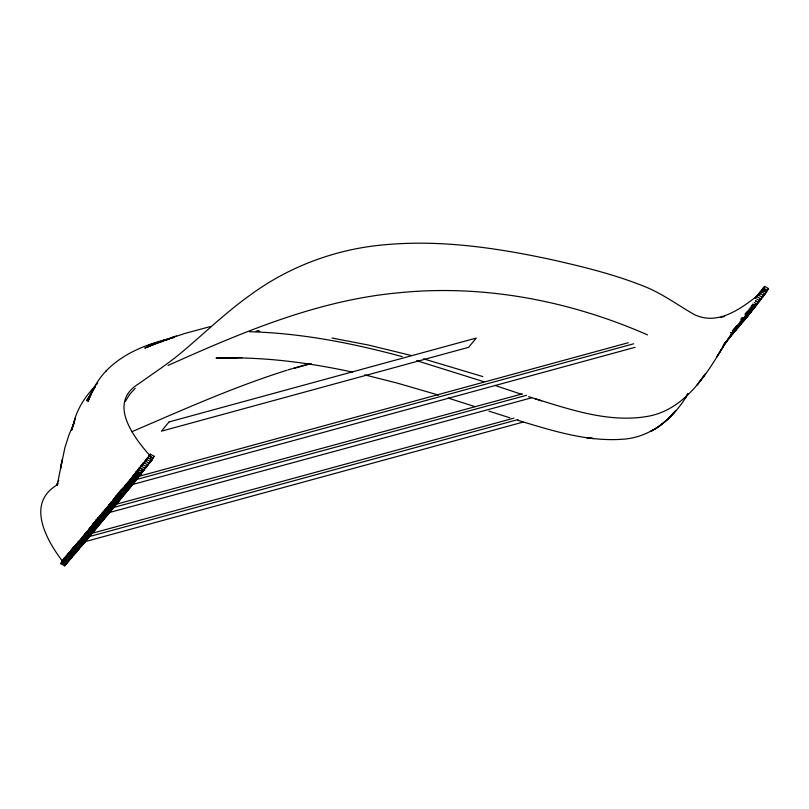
<?xml version="1.0" encoding="UTF-8"?>
<svg xmlns="http://www.w3.org/2000/svg" width="809" height="809" viewBox="0 0 809 809"><rect width="100%" height="100%" fill="white"/><g stroke="black" fill="none" stroke-linecap="round" stroke-linejoin="round"><path stroke-width="1.21" d="M62.192 459.654L60.624 468.411L64.882 447.731L68.805 435.373L74.013 422.794L71.657 430.236L75.176 418.314L73.093 426.08C75.874 410.537 84.702 396.926 95.513 385.772M61.868 461.454L57.186 485.572L57.935 483.448M88.505 400.172L91.437 393.154L87.979 401.517C92.034 390.14 97.919 379.29 106.444 370.633M58.197 481.497L58.733 480.384M90.901 394.438L90.325 395.641L93.257 390.251M149.827 456.357L152.79 457.965L150.858 461.717L146.925 459.583L148.846 455.821L150.191 454.132L154.135 456.276C126.315 494.218 94.936 529.713 64.669 565.845L60.746 563.691L62.647 559.949M65.236 556.916L63.324 560.657L67.248 562.811L68.684 560.01M66.095 555.904L64.184 559.646L68.108 561.8L69.544 558.999M66.955 554.903L65.044 558.635L68.967 560.799M67.814 553.892L65.903 557.623L60.746 563.691M68.674 552.881L66.763 556.612L70.696 558.776L72.122 555.975M69.534 551.869L65.903 557.623L69.827 559.788L71.263 556.986M73.285 555.743L69.352 553.578L73.002 547.814L67.622 555.601L71.556 557.765L72.982 554.964M70.221 552.567L74.145 554.731L76.056 550.99L74.145 554.731L70.221 552.567L72.132 548.836M76.45 550.909L75.025 553.71L71.101 551.556L74.762 545.792M64.669 565.845L65.62 563.974M75.641 544.77L72.861 549.513L76.774 551.687L77.725 549.817M66.48 562.963L65.529 564.834L61.605 562.68L64.376 557.927L62.465 561.668L66.389 563.822L67.825 561.021M77.664 550.666L78.615 548.805L77.664 550.666L73.74 548.502L76.531 543.749M79.211 540.695L77.31 544.427L74.63 547.481L78.554 549.645L79.98 546.854M82.649 543.79L81.224 546.591L77.31 544.427L80.091 539.674M79.08 542.394L82.993 544.558L79.07 542.394L82.72 536.63L78.19 543.405L82.114 545.569L83.064 543.709L82.114 545.569L78.19 543.405M84.824 541.676L83.873 543.547L79.949 541.383L81.851 537.641M75.894 552.699L71.971 550.535L73.882 546.803L71.971 550.535L75.894 552.699L76.845 550.838M86.067 532.615L84.146 536.367L88.08 538.511L90.001 534.769L88.08 538.511L84.146 536.367L86.866 531.624L80.809 540.372L84.733 542.526L85.693 540.665M81.76 544.811L80.334 547.612L76.42 545.438L78.321 541.717L77.421 542.738L75.52 546.459L79.444 548.633M92.823 525.466L96.756 527.62L92.813 525.466L96.392 519.722L94.481 523.453L84.945 535.376L88.889 537.52L90.335 534.698M98.536 524.738L97.576 526.619L93.642 524.465L95.553 520.723M96.392 519.722L94.481 523.463L98.415 525.617L100.326 521.866M98.415 525.617L94.481 523.453L97.242 518.711M86.432 540.513L82.508 538.359L84.419 534.618L82.508 538.359L86.432 540.513L87.392 538.642M95.331 522.442L99.254 524.606L100.69 521.805L99.254 524.606L95.331 522.452L98.971 516.688M87.261 539.512L83.327 537.358L85.248 533.616L83.327 537.358L87.261 539.512L88.221 537.641M102.814 519.702L101.863 521.572L97.94 519.408L102.49 512.623L100.589 516.354L97.06 520.42L100.983 522.584L101.934 520.713L100.983 522.584L97.06 520.42M98.819 518.387L100.72 514.655L98.819 518.387L102.743 520.551L103.694 518.69M101.61 513.634L99.709 517.366L103.623 519.54L105.059 516.739M107.698 513.685L106.262 516.486L102.338 514.332L106.818 507.567L100.589 516.354L104.513 518.518L100.589 516.354M104.25 510.59L102.338 514.332L106.262 516.486M104.058 512.309L107.991 514.463L104.058 512.309L105.969 508.568M98.536 524.748L97.576 526.619L93.642 524.465M104.907 511.308L108.831 513.462L104.897 511.308L107.648 506.565M108.467 505.564L106.545 509.316L110.489 511.46L106.545 509.316L111.652 501.59L105.726 510.307L109.67 512.461L531.705 397.775M107.354 508.315L109.276 504.563L107.354 508.315L111.298 510.459M100.114 523.595L96.19 521.431L98.101 517.699L96.19 521.431L100.114 523.595L101.074 521.724M104.988 517.588L105.939 515.717M105.392 517.507L101.469 515.343L103.37 511.612L101.469 515.343L105.392 517.507L106.818 514.706M114.453 506.495L110.509 504.361L116.365 495.654L114.443 499.396L109.731 505.352L113.675 507.486L114.635 505.605M120.632 497.737L119.196 500.549L115.252 498.405L117.174 494.653L121.411 489.617L119.51 493.348L114.443 499.396L118.387 501.55L119.823 498.728L118.387 501.55L114.443 499.396L116.365 495.654M116.921 496.392L120.854 498.546L121.805 496.675L120.854 498.546L116.921 496.392L118.832 492.651M118.64 494.37L122.564 496.524L124.465 492.792L122.564 496.524L118.64 494.37L120.541 490.628M122.29 488.606L119.51 493.348L123.433 495.512L124.859 492.711M123.17 487.584L120.389 492.337L124.313 494.501L125.264 492.63M127.913 489.587L126.962 491.447L123.039 489.283L126.7 483.519L124.788 487.261L121.269 491.316L125.193 493.48L126.143 491.619M123.919 488.272L127.842 490.436L123.919 488.272L125.82 484.54M124.788 487.261L128.712 489.415L124.788 487.261L127.559 482.508M131.007 485.602L129.582 488.403L125.648 486.249L128.419 481.507M127.347 484.237L131.28 486.391L127.347 484.247L130.087 479.494L126.507 485.248L130.431 487.402L131.867 484.591M120.015 499.547L116.081 497.393L118.003 493.652L116.081 497.393L120.015 499.547L121.451 496.736M127.023 490.598L126.073 492.469L122.159 490.305L124.94 485.552M129.187 488.484L130.148 486.613M724.166 343.876L723.216 345.746C738.172 326.563 755.131 308.805 768.55 288.55L764.606 286.406L755.141 298.238M724.045 344.745L725.006 342.864M724.864 343.744L725.825 341.863M736.928 328.818L734.966 327.736L736.928 328.818L737.879 326.947M737.798 327.807L735.836 326.725L737.798 327.807L738.748 325.936M738.668 326.785L736.716 325.703L738.668 326.785L740.104 323.984M740.983 322.973L739.557 325.774L737.596 324.692M741.863 321.952L740.437 324.753L738.475 323.671M743.077 321.709L741.115 320.627L743.077 321.709L744.988 317.967M743.946 320.698L741.004 319.08L743.946 320.698L745.372 317.897M744.796 319.686L741.853 318.068L744.796 319.686L745.756 317.816M746.474 317.674L744.502 316.602L746.474 317.674L748.396 313.932M90.648 534.648L89.688 536.529L85.744 534.385L87.665 530.633M91.437 533.657L90.466 535.538L86.523 533.394L90.78 526.679L88.859 530.441L92.802 532.575L93.763 530.694M89.233 528.651L87.301 532.413L91.245 534.547L93.177 530.785L92.398 531.776M90.011 527.66L88.08 531.422L92.024 533.556L93.47 530.744M95.502 527.832L96.281 526.841L94.36 530.593L90.416 528.459L93.126 523.706L91.205 527.468L95.149 529.602L97.07 525.85M94.542 529.703L93.581 531.584L89.627 529.45L92.337 524.697M96.281 526.841L94.36 530.593L90.416 528.459M114.018 505.716L112.097 509.468L108.153 507.324L110.075 503.572M108.942 506.333L112.886 508.477L114.332 505.655L112.886 508.477L108.942 506.333L110.863 502.581M113.209 499.618L111.288 503.37L115.232 505.514L117.153 501.752M117.457 501.701L116.011 504.523L112.067 502.379L113.988 498.627M118.235 500.71L116.789 503.532L112.845 501.398L114.777 497.636M128.176 483.236L132.11 485.39L128.166 483.246L131.705 477.502M135.963 479.585L134.527 482.407L130.583 480.263L134.061 474.529L129.784 481.254L133.728 483.398L135.174 480.576L133.728 483.398L129.794 481.254M132.504 476.511L130.583 480.263L134.527 482.407M136.751 478.594L135.305 481.416L131.361 479.282L133.283 475.52M137.53 477.603L136.084 480.425L132.13 478.291L136.357 471.576L134.425 475.338L138.379 477.472L139.826 474.65M135.599 472.557L132.898 477.31L136.852 479.444L138.299 476.622M139.057 475.631L137.611 478.463L133.667 476.329L137.125 470.595M140.867 473.629L139.906 475.51L135.963 473.376L139.431 467.642L135.194 474.357L139.138 476.491L140.109 474.61M141.636 472.638L140.675 474.519L136.731 472.385L138.652 468.623M142.414 471.657L141.454 473.538L137.5 471.394L140.756 465.954M144.7 468.087L142.778 471.849L138.835 469.716L142.091 464.265M143.436 462.576L140.169 468.027L144.113 470.16L145.559 467.349M147.491 457.51L145.569 461.272L149.513 463.405L154.135 456.276M146.419 466.601L145.458 468.482L141.514 466.338L148.269 457.884L150.191 454.132M148.735 463.031L146.813 466.783L142.869 464.649L146.146 459.199L144.214 462.96L148.158 465.094L149.604 462.283M726.472 341.752L727.433 339.871M727.261 340.761L728.221 338.88M728.039 339.77L729 337.889M728.818 338.789L731.518 334.036M729.597 337.798L731.043 334.977M730.375 336.807L731.336 334.926M731.154 335.816L732.125 333.945M731.953 334.825L732.914 332.954M755.525 298.43L756.486 296.549M756.395 297.682L757.831 294.86M757.264 296.923L759.186 293.171M764.485 293.627L762.563 297.378L758.62 295.234L760.541 291.483M748.891 314.691L745.938 313.083L748.891 314.691L752.38 308.957M749.68 313.7L746.717 312.102L749.68 313.7L751.601 309.938M750.449 312.719L751.895 309.898L750.449 312.719L747.496 311.111M752.188 309.847L751.227 311.728L748.264 310.13M754.686 305.994L752.754 309.756L749.791 308.158M758.62 295.234L762.685 290.158L764.606 286.406M755.444 305.013L753.523 308.775L750.56 307.177M755.737 304.973L754.291 307.794L751.328 306.186M755.06 306.803L752.097 305.205L755.06 306.803L756.506 303.982M755.828 305.812L752.876 304.214L755.828 305.812L757.275 303.001M758.124 302.253L757.163 304.133L754.2 302.526M758.508 302.445L755.545 300.837L758.508 302.445L760.43 298.693L759.085 300.372M761.299 297.945L759.853 300.756L756.9 299.148M763.13 295.315L761.208 299.067L758.255 297.459M765.84 291.928L763.918 295.689L759.975 293.546L761.896 289.794L765.84 291.928L768.55 288.55M57.641 482.599L56.418 484.702M125.385 401.395L129.602 394.418L135.214 388.31M687.872 393.943C674.241 417.828 650.729 437.72 622.323 439.247C586.404 441.815 551.465 430.408 517.507 420.215M729.101 337.313L716.804 356.991L725.592 342.419C707.511 373.182 685.213 410.406 646.492 416.554C608.398 422.773 570.78 409.688 534.83 398.665M94.805 386.803L86.664 400.718L94.157 388.431M93.834 389.21L95.179 387.208M696.984 385.064L705.61 373.657L697.783 384.002M751.743 306.813L752.512 305.822M141.838 471.748L142.606 470.757M729.971 336.018L730.749 335.027M149.857 458.774L151.202 457.085C134.243 438.154 106.748 402.953 138.784 383.739C153.619 373.08 169.041 363.19 182.945 351.298C205.061 332.661 225.903 312.446 249.475 295.598C288.611 266.606 335.755 249.02 384.235 244.803C440.197 239.525 496.413 247.827 551.06 259.527C581.883 266.485 612.767 273.968 642.225 285.587C660.872 292.565 676.87 304.578 693.991 314.388C720.303 327.473 746.06 304.528 765.617 289.359L764.262 291.048M96.251 384.851L97.737 383.001M746.282 313.73L747.091 312.739M71.263 549.847L68.492 554.59L72.416 556.754M667.819 419.173L675.97 410.456M92.277 389.372L94.673 386.995M93.217 388.431L94.764 386.904M105.655 371.412C123.716 352.441 149.321 343.056 174.37 337.525M56.306 485.42C25.807 504.27 46.952 540.948 63.001 561.901M168.06 365.435C241.507 332.519 317.35 300.281 398.331 292.818C483.347 284.121 569.576 300.635 647.524 334.896M153.973 344.088L147.956 346.748L166.411 339.446L160.131 341.651M131.827 431.753C182.915 409.789 233.801 386.935 286.942 370.249M152.325 344.806L144.791 348.072L155.975 343.653M161.921 341.024L184.887 333.439L210.906 326.411M154.286 343.35L148.047 345.595L167.119 339.527M176.443 336.008L170.092 338.162L174.552 336.655M157.007 343.279L162.265 341.56M153.194 343.744L169.364 339.133M288.024 369.915L292.373 368.591M293.465 368.257L306.55 364.485M293.778 368.429L311.293 363.686M138.218 476.501L628.249 342.733M720.89 317.441L724.551 316.44M135.083 479.899L633.639 343.795M132.919 484.389L128.985 482.245L130.906 478.493L128.985 482.245L132.919 484.389L635.146 347.294M742.419 318.008L747.294 316.683L748.729 313.862L747.294 316.683L745.322 315.611L747.294 316.683L747.01 312.85M92.105 533.293L513.887 418.152M88.97 536.691L518.063 419.558M85.592 541.524L81.669 539.36L83.57 535.629L81.669 539.36L85.592 541.524L523.221 422.055M116.183 504.24L522.371 393.872M113.058 507.627L526.558 395.277M307.653 364.192L309.837 363.595M241.921 357.598L216.023 358.165C261.944 356.445 307.824 362.442 352.633 372.14M222.981 357.922L237.199 357.618M256.119 331.286L259.76 331.336L257.495 331.296M256.595 331.275L259.022 331.326M249.496 331.741C301.282 333.096 352.431 343.137 402.306 356.658M586.515 437.669L593.452 438.589L587.294 437.78M331.943 338.02L368.237 345.008L411.559 355.566M364.687 374.86L397.088 383.051L438.63 395.126M423.522 358.842L482.821 376.579M416.716 360.683L483.802 381.686M448.055 398.048L474.974 406.624M509.761 417.778L488.929 411.124M541.747 400.88L528.611 396.653M521.663 394.367L494.896 385.387M749.033 309.139L751.986 310.747M135.194 474.357L139.138 476.491M138.835 469.716L142.778 471.849M137.5 471.394L141.454 473.538M136.731 472.385L140.675 474.519M135.963 473.366L139.906 475.51M132.898 477.31L136.852 479.444M132.14 478.291L136.084 480.425M131.361 479.272L135.305 481.416M112.067 502.379L116.011 504.523M86.523 533.394L90.466 535.538M762.685 290.158L766.629 292.302M148.269 457.884L152.213 460.028M140.169 468.027L144.113 470.16M112.855 501.388L116.789 503.532M108.153 507.324L112.097 509.468M91.205 527.468L95.149 529.602M85.744 534.385L89.688 536.529M84.945 535.376L88.889 537.52M115.262 498.405L119.196 500.549M126.507 485.238L130.431 487.402M105.736 510.307L109.67 512.461M125.658 486.249L129.582 488.403M80.809 540.372L84.733 542.526M79.949 541.383L83.873 543.547M739.365 322.66L741.327 323.742M123.039 489.283L126.962 491.447M119.51 493.348L123.433 495.512M97.94 519.408L101.863 521.572M74.63 547.481L78.554 549.645M72.861 549.513L76.774 551.687M93.925 522.715L92.004 526.467L95.947 528.611L97.383 525.799L95.947 528.611L92.004 526.467L93.925 522.715M105.109 509.579L103.208 513.321L107.132 515.475L103.208 513.321L105.109 509.579M119.681 491.639L117.77 495.381L121.704 497.545L117.77 495.381L119.681 491.639M726.634 340.872L725.673 342.743L726.634 340.872M734.673 330.082L732.752 333.834L730.78 332.762L732.752 333.834L734.673 330.082M734.997 330.021L733.561 332.833L734.997 330.032M735.341 329.961L734.38 331.842L732.418 330.76L734.38 331.842L735.341 329.961M736.18 328.96L735.219 330.83L733.247 329.759L735.219 330.83L736.17 328.96M737.019 327.958L736.069 329.829L734.097 328.747L736.069 329.829L737.019 327.958M747.556 314.934L745.645 318.685L743.673 317.603L745.645 318.685L747.556 314.944M115.566 496.645L113.644 500.397L117.588 502.541L113.644 500.397L115.566 496.645M749.063 313.811L748.103 315.682L745.14 314.074L748.103 315.682L749.053 313.811M763.251 288.095L761.33 291.857L765.274 293.991L767.195 290.239L763.251 288.095M687.812 393.973L685.051 398.19L687.802 393.983M169.051 421.924L161.436 431.177L468.623 347.314L476.238 338.071L169.051 421.924M675.141 411.356C668.123 419.274 660.316 426.677 650.739 431.409L658.354 426.93L666.191 420.71L675.141 411.356M742.207 322.72L740.245 321.638L742.207 322.72"/></g></svg>
